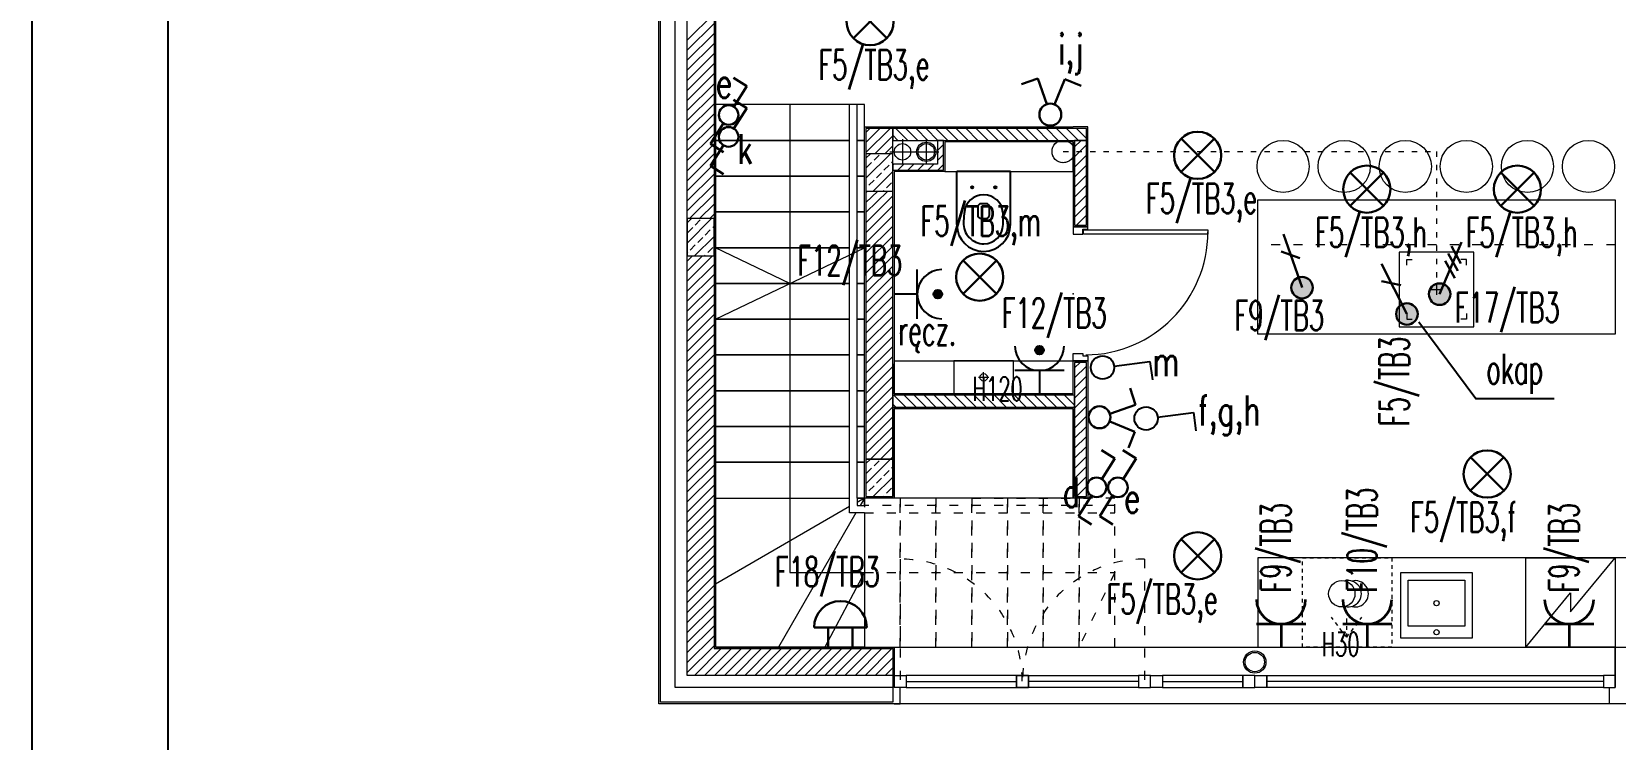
# Model space of a CAD drawing. Header units: millimetres. Extents: x 1780 to 154263, y -7240 to 17216.
# Drawn here: x 70140 to 71203, y 3491 to 3966 of the extents above; entities that cross this region are included whole.
import ezdxf
from ezdxf.enums import TextEntityAlignment as Align

# ---------------------------------------------------------------- set-up
doc = ezdxf.new("R2010")
doc.units = ezdxf.units.MM
doc.linetypes.add('0.5_0.5', pattern=[1, 0.5, -0.5])
doc.linetypes.add('ACAD_ISO03W100', pattern=[30, 12, -18])
for name, color, linetype, lineweight in [('2d_SX_aranżacja drukowana', 200, 'Continuous', 5), ('2d_SX_aranżacja niedrukowana', 191, 'Continuous', 5), ('2d_SX_gruba przekroje', 90, 'Continuous', 20), ('2d_SX_instalacje szkic - kanalizacja sanitarna', 44, 'Continuous', 5), ('2d_SX_instalacje szkic - wentylacja wywiew', 14, 'Continuous', 5), ('2d_SX_oznaczenia', 40, 'Continuous', 0), ('2d_SX_przebicia', 96, 'Continuous', 13), ('2d_SX_stolarka drzwiowa', 211, 'Continuous', 5), ('2d_SX_stolarka okienna', 5, 'Continuous', 5), ('2d_SX_stolarka okznaczenia', 251, 'Continuous', 5), ('2d_SX_szraf', 251, 'Continuous', 0), ('2d_SX_warstwy', 181, 'Continuous', 9), ('2d_SX_widok', 10, 'Continuous', 9)]:
    doc.layers.add(name, color=color, linetype=linetype, lineweight=lineweight)
for name, color, linetype in [('2d_SX_rewizja 18 września', 210, 'Continuous'), ('60 instalacje elektryka', 10, 'Continuous'), ('BA-widok', 1, 'Continuous')]:
    doc.layers.add(name, color=color, linetype=linetype)
doc.styles.add('OPIS', font='simplex.shx', dxfattribs={"width": 0.7, "height": 4})
doc.styles.add('superhelix light', font='')
doc.styles.get('superhelix light').set_extended_font_data('Bahnschrift Light')
doc.linetypes.add('ZIGZAG', pattern='A,0.00254,-5.08,[131,ltypeshp.shx,S=5.08,R=0,X=-5.08,Y=0],-10.16,[131,ltypeshp.shx,S=5.08,R=180,X=5.08,Y=0],-5.08', length=20.32254)

# ---------------------------------------------------------------- blocks, each defined once
blk = doc.blocks.new('PDKLD 1 A')
at = {"color": 8, "ltscale": 5}
for p, q in [((75993, -13955.5), (75993, -13920)), ((76029, -13920), (75993, -13920)), ((76029, -13955.5), (76029, -13920)), ((76004.2, -13930.5), (76002.3, -13930.5)), ((76003.3, -13931.4), (76003.3, -13929.5)), ((76019.7, -13930.5), (76017.8, -13930.5)), ((76018.8, -13931.4), (76018.8, -13929.5)), ((76007, -13944), (76007, -13949)), ((76012.5, -13941.5), (76009.5, -13941.5)), ((76015, -13949), (76015, -13944)), ((75998, -13947.5), (75997.5, -13954)), ((76009.5, -13951.5), (76012.5, -13951.5)), ((76024, -13955.5), (76024, -13947.5))]:
    blk.add_line(p, q, dxfattribs=at)
for centre in [(76003.3, -13930.5), (76018.8, -13930.5)]:
    blk.add_circle(centre, 0.75, dxfattribs=at)
for centre, radius, start, end in [((76011, -13948.5), 13, 4.5812, 175.4188), ((76009.5, -13944), 2.5, 90, 180), ((76012.5, -13944), 2.5, 0, 90), ((76011, -13955.5), 18, 180, 270), ((76011.4, -13954.5), 14, 178.2643, 269.1024), ((76009.5, -13949), 2.5, 180, 270), ((76011, -13955.5), 18, 270, 0), ((76011, -13955.5), 13, 270.9315, 0), ((76012.5, -13949), 2.5, 270, 0)]:
    blk.add_arc(centre, radius, start, end, dxfattribs=at)
at = {"layer": '2d_SX_aranżacja drukowana', "color": 8, "ltscale": 5}
for p, q in [((76071, -13900), (75985, -13900)), ((75985, -13900), (75985, -13920)), ((76071, -13920), (76071, -13900)), ((75985, -13920), (76071, -13920))]:
    blk.add_line(p, q, dxfattribs=at)
at = {"layer": '2d_SX_aranżacja drukowana', "color": 8}
for p, q in [((76195, -14029), (76195, -13939)), ((76195, -13939), (76435, -13939)), ((76435, -13939), (76435, -14029)), ((76340, -13974), (76290, -13974)), ((76290, -13974), (76290, -14024)), ((76340, -14024), (76340, -13974)), ((76295, -13982.7), (76295, -13979)), ((76295, -13979), (76298.7, -13979)), ((76335, -13979), (76331.3, -13979)), ((76335, -13982.7), (76335, -13979)), ((76311.3, -13999), (76315, -13999)), ((76315, -13995.2), (76315, -13999)), ((76315, -13999), (76315, -14002.7)), ((76315, -13999), (76318.7, -13999)), ((76295, -14015.2), (76295, -14019)), ((76295, -14019), (76298.7, -14019)), ((76335, -14019), (76331.3, -14019)), ((76335, -14015.2), (76335, -14019)), ((76435, -14029), (76195, -14029)), ((76290, -14024), (76340, -14024)), ((76031, -14047), (75991, -14047)), ((75991, -14047), (75991, -14069)), ((76031, -14069), (76031, -14047)), ((76014.5, -14058), (76007.5, -14058)), ((76011, -14061.5), (76011, -14054.5)), ((75991, -14069), (76031, -14069)), ((76495, -14179), (76195, -14179)), ((76195, -14179), (76195, -14239)), ((76375, -14179), (76435, -14179)), ((76375, -14239), (76375, -14179)), ((76405, -14215.4), (76435, -14179)), ((76435, -14179), (76435, -14239)), ((76291, -14189), (76339, -14189)), ((76291, -14233), (76291, -14189)), ((76339, -14189), (76339, -14233)), ((76296, -14194), (76334, -14194)), ((76296, -14225), (76296, -14194)), ((76334, -14194), (76334, -14225)), ((76375, -14239), (76405, -14202.6)), ((76405, -14202.6), (76405, -14215.4)), ((76339, -14233), (76291, -14233)), ((76334, -14225), (76296, -14225)), ((76195, -14239), (76536, -14239)), ((76435, -14239), (76375, -14239))]:
    blk.add_line(p, q, dxfattribs=at)
at = {"layer": '2d_SX_aranżacja drukowana', "color": 8, "linetype": '0.5_0.5', "ltscale": 5}
for p, q in [((76225, -14239), (76225, -14179)), ((76225, -14179), (76285, -14179)), ((76285, -14179), (76285, -14239)), ((76254.7, -14232.4), (76244.5, -14218.9)), ((76254.7, -14232.4), (76254.7, -14217.5)), ((76254.7, -14232.4), (76264.9, -14218.9)), ((76285, -14239), (76225, -14239))]:
    blk.add_line(p, q, dxfattribs=at)
at = {"layer": '2d_SX_aranżacja drukowana', "color": 8}
for centre, radius in [((76011, -14058), 2.5), ((76251.4, -14203.2), 8.84), ((76315, -14209.5), 1.75), ((76315, -14229), 1.75)]:
    blk.add_circle(centre, radius, dxfattribs=at)
for centre, start, end in [((76255.7, -14203.2), 256.0444, 103.9556), ((76260.4, -14203.2), 254.4546, 105.5454)]:
    blk.add_arc(centre, 8.84, start, end, dxfattribs=at)
at = {"layer": '2d_SX_aranżacja niedrukowana', "color": 8, "linetype": 'ACAD_ISO03W100', "ltscale": 0.5}
for p, q in [((76195, -13969), (76195, -13939)), ((76195, -13939), (76435, -13939)), ((76435, -13939), (76435, -13969)), ((76435, -13969), (76195, -13969))]:
    blk.add_line(p, q, dxfattribs=at)
at = {"layer": '2d_SX_aranżacja niedrukowana', "color": 8}
for p, q in [((75951, -14047), (76071, -14047)), ((75951, -14079), (76071, -14079)), ((75951, -14139), (75951, -14079)), ((76071, -14079), (76071, -14139)), ((76071, -14139), (75951, -14139))]:
    blk.add_line(p, q, dxfattribs=at)
for centre in [(76212, -13916.5), (76253, -13916.5), (76294, -13916.5), (76335, -13916.5), (76376, -13916.5), (76417, -13916.5)]:
    blk.add_circle(centre, 17.5, dxfattribs=at)
at = {"layer": '2d_SX_gruba przekroje', "color": 8}
for p, q in [((75793, -14277), (75793, -13486)), ((75831, -13531), (75831, -14239)), ((75931, -14139), (75931, -13890)), ((75931, -13890), (75951, -13890)), ((75951, -13890), (76071, -13890)), ((76081, -13890), (76071, -13890)), ((76081, -13957), (76081, -13890)), ((76071, -13900), (75985, -13900)), ((75985, -13900), (75985, -13920)), ((76071, -13900), (76071, -13957)), ((75985, -13920), (75951, -13920)), ((75951, -13920), (75951, -14069)), ((76071, -13957), (76081, -13957)), ((75951, -14069), (75951, -14049)), ((76071, -14069), (76071, -14047)), ((76071, -14047), (76081, -14047)), ((76081, -14047), (76081, -14139)), ((76071, -14069), (75951, -14069)), ((75951, -14079), (76071, -14079)), ((75951, -14079), (75951, -14139)), ((76071, -14139), (76071, -14079)), ((75951, -14139), (75931, -14139)), ((76081, -14139), (76071, -14139)), ((75831, -14239), (75951, -14239)), ((75951, -14239), (75951, -14266)), ((76435, -14266), (76435, -14239)), ((76435, -14239), (76536, -14239)), ((75955, -14266), (75951, -14266)), ((75955, -14277), (75955, -14266)), ((76431, -14277), (76431, -14266)), ((76431, -14266), (76435, -14266)), ((75831, -14277), (75793, -14277)), ((75951, -14277), (75831, -14277)), ((75951, -14277), (75955, -14277)), ((76435, -14277), (76431, -14277)), ((76435, -14277), (76435, -14277)), ((76537, -14277), (76435, -14277))]:
    blk.add_line(p, q, dxfattribs=at)
for radius in [7.5, 6.5]:
    blk.add_circle((76193, -14249), radius, dxfattribs=at)
at = {"layer": '2d_SX_instalacje szkic - kanalizacja sanitarna', "color": 8}
for p, q in [((75972.5, -13898.2), (75972.5, -13915.2)), ((75964, -13906.7), (75981, -13906.7))]:
    blk.add_line(p, q, dxfattribs=at)
blk.add_circle((75972.5, -13906.7), 5.5, dxfattribs=at)
at = {"layer": '2d_SX_instalacje szkic - wentylacja wywiew', "color": 8, "linetype": 'ACAD_ISO03W100', "ltscale": 0.3}
for p, q in [((76064.4, -13906.5), (76315, -13906.5)), ((76315, -13906.5), (76315, -13999))]:
    blk.add_line(p, q, dxfattribs=at)
blk.add_circle((76064.4, -13906.5), 7.5, dxfattribs=at)
at = {"layer": '2d_SX_oznaczenia', "color": 8, "ltscale": 0.5}
for p, q in [((75881, -13875), (75881, -14189)), ((75831, -14019), (75931, -13971)), ((75881, -13995), (75831, -13971)), ((75881, -14189), (75931, -14189)), ((75931, -14189), (75904.3, -14239))]:
    blk.add_line(p, q, dxfattribs=at)
at = {"layer": '2d_SX_oznaczenia', "color": 8, "linetype": 'ACAD_ISO03W100', "ltscale": 0.5}
for p, q in [((75931, -14189), (76099, -14189)), ((76099, -14189), (76075, -14239))]:
    blk.add_line(p, q, dxfattribs=at)
at = {"layer": '2d_SX_przebicia', "color": 8}
for centre, radius in [((75972.5, -13906.7), 6.5), ((76064.4, -13906.5), 7.5)]:
    blk.add_circle(centre, radius, dxfattribs=at)
at = {"layer": '2d_SX_stolarka drzwiowa', "color": 8}
for p, q in [((76081, -13957), (76071, -13957)), ((76071, -13957), (76071, -13962)), ((76081, -13958.5), (76081, -13957)), ((76071, -13962), (76077.5, -13962)), ((76077.5, -13962), (76077.5, -13958.5)), ((76077.5, -13958.5), (76081, -13958.5)), ((76078, -13959), (76161.5, -13959)), ((76078, -13962), (76078, -13959)), ((76161.5, -13962), (76078, -13962)), ((76161.5, -13959), (76161.5, -13962)), ((76071, -14047), (76071, -14042)), ((76071, -14042), (76077.5, -14042)), ((76077.5, -14042), (76077.5, -14043.5)), ((76081, -14047), (76071, -14047)), ((76077.5, -14043.5), (76081, -14043.5)), ((76081, -14043.5), (76081, -14047))]:
    blk.add_line(p, q, dxfattribs=at)
at = {"layer": '2d_SX_stolarka okienna', "color": 8, "linetype": 'ACAD_ISO03W100', "ltscale": 0.5}
for p, q in [((75955, -14180), (75955, -14262)), ((76119, -14180), (76119, -14262))]:
    blk.add_line(p, q, dxfattribs=at)
at = {"layer": '2d_SX_stolarka okienna', "color": 8}
for p, q in [((75951, -14258), (75959, -14258)), ((75951, -14266), (75951, -14258)), ((75951, -14258), (75951, -14258)), ((75959, -14258), (75959, -14266)), ((75959, -14258), (75959, -14266)), ((76033, -14258), (75959, -14258)), ((75959, -14262), (76033, -14262)), ((76041, -14258), (76033, -14258)), ((76033, -14258), (76033, -14266)), ((76033, -14266), (76033, -14258)), ((76033, -14258), (76041, -14258)), ((76033, -14266), (76033, -14258)), ((76033, -14258), (76033, -14258)), ((76041, -14266), (76041, -14258)), ((76041, -14258), (76041, -14258)), ((76041, -14258), (76041, -14266)), ((76041, -14266), (76041, -14258)), ((76041, -14258), (76115, -14258)), ((76115, -14262), (76041, -14262)), ((76123, -14258), (76115, -14258)), ((76115, -14258), (76115, -14266)), ((76115, -14258), (76115, -14266)), ((76123, -14266), (76123, -14258)), ((76123, -14258), (76123, -14258)), ((76123, -14258), (76131, -14258)), ((76123, -14266), (76123, -14258)), ((76123, -14258), (76123, -14258)), ((76131, -14258), (76131, -14266)), ((76131, -14258), (76131, -14266)), ((76185, -14258), (76131, -14258)), ((76131, -14262), (76185, -14262)), ((76193, -14258), (76185, -14258)), ((76185, -14258), (76185, -14266)), ((76185, -14266), (76185, -14258)), ((76193, -14258), (76201, -14258)), ((76193, -14266), (76193, -14258)), ((76193, -14258), (76193, -14258)), ((76193, -14266), (76193, -14258)), ((76193, -14258), (76193, -14258)), ((76201, -14258), (76201, -14266)), ((76201, -14266), (76201, -14258)), ((76201, -14258), (76427, -14258)), ((76427, -14262), (76201, -14262)), ((76435, -14258), (76427, -14258)), ((76427, -14258), (76427, -14266)), ((76427, -14258), (76427, -14266)), ((76435, -14266), (76435, -14258)), ((76435, -14258), (76435, -14258)), ((75959, -14266), (75951, -14266)), ((75959, -14266), (76033, -14266)), ((76033, -14266), (76041, -14266)), ((76041, -14266), (76033, -14266)), ((76115, -14266), (76041, -14266)), ((76115, -14266), (76123, -14266)), ((76131, -14266), (76123, -14266)), ((76131, -14266), (76185, -14266)), ((76185, -14266), (76193, -14266)), ((76201, -14266), (76193, -14266)), ((76427, -14266), (76201, -14266)), ((76427, -14266), (76435, -14266))]:
    blk.add_line(p, q, dxfattribs=at)
at = {"layer": '2d_SX_stolarka okienna', "color": 8, "linetype": 'ACAD_ISO03W100', "ltscale": 0.5}
for centre, start, end in [((75954.8, -14262), 0.0486, 89.8832), ((76119.2, -14262), 90.1168, 179.9514)]:
    blk.add_arc(centre, 82.1, start, end, dxfattribs=at)
at = {"layer": '2d_SX_stolarka okznaczenia', "color": 8}
blk.add_arc((76079.1, -13960.5), 82.4, 270.2975, 0.0508, dxfattribs=at)
blk.add_point((76071, -14002), dxfattribs=at)
at = {"layer": '2d_SX_szraf', "color": 8, "linetype": 'ZIGZAG'}
for p, q in [((75804, -14266), (75804, -13505)), ((75812, -14266), (75804, -14266)), ((75950, -14266), (75812, -14266))]:
    blk.add_line(p, q, dxfattribs=at)
at = {"layer": '2d_SX_szraf', "color": 8, "linetype": 'Continuous'}
for p, q in [((75812, -13831.8), (75830, -13813.8)), ((75812, -13838.5), (75830, -13820.5)), ((75812, -13845.3), (75830, -13827.3)), ((75812, -13852), (75830, -13834)), ((75812, -13858.8), (75830, -13840.8)), ((75812, -13865.5), (75830, -13847.5)), ((75812, -13872.2), (75830, -13854.2)), ((75812, -13879), (75830, -13861)), ((75812, -13885.7), (75830, -13867.7)), ((75812, -13892.4), (75830, -13874.4)), ((75812, -13899.2), (75830, -13881.2)), ((75812, -13905.9), (75830, -13887.9)), ((75932, -13893.7), (75934.7, -13891)), ((75932, -13900.4), (75941.4, -13891)), ((75932, -13907.1), (75948.2, -13891)), ((75952.1, -13891), (75960.1, -13899)), ((75958.8, -13891), (75966.8, -13899)), ((75965.6, -13891), (75973.6, -13899)), ((75972.3, -13891), (75980.3, -13899)), ((75979, -13891), (75987, -13899)), ((75985.8, -13891), (75993.8, -13899)), ((75992.5, -13891), (76000.5, -13899)), ((75999.2, -13891), (76007.2, -13899)), ((76006, -13891), (76014, -13899)), ((76012.7, -13891), (76020.7, -13899)), ((76019.4, -13891), (76027.4, -13899)), ((76026.2, -13891), (76034.2, -13899)), ((76032.9, -13891), (76040.9, -13899)), ((76039.6, -13891), (76047.6, -13899)), ((76046.4, -13891), (76054.4, -13899)), ((76053.1, -13891), (76061.1, -13899)), ((76059.9, -13891), (76067.9, -13899)), ((76066.6, -13891), (76074.6, -13899)), ((76073.3, -13891), (76080, -13897.7)), ((75812, -13912.6), (75830, -13894.6)), ((75812, -13919.4), (75830, -13901.4)), ((75937.9, -13908), (75950, -13895.9)), ((75944.7, -13908), (75950, -13902.6)), ((75950, -13895.6), (75953.4, -13899)), ((75980.1, -13899), (75980, -13899.1)), ((75984, -13901.8), (75980, -13905.8)), ((76076.4, -13899), (76072, -13903.4)), ((76080, -13902.1), (76072, -13910.1)), ((75812, -13926.1), (75830, -13908.1)), ((75932, -13910.9), (75935, -13908)), ((75932, -13924.4), (75948.4, -13908)), ((75932.4, -13917.3), (75935.7, -13913.9)), ((75937.4, -13912.3), (75940.8, -13908.9)), ((75949.2, -13913.9), (75950, -13913.1)), ((75984, -13908.5), (75980, -13912.5)), ((76080, -13908.9), (76072, -13916.9)), ((75812, -13932.8), (75830, -13914.8)), ((75812, -13939.6), (75830, -13921.6)), ((75936.9, -13933), (75950, -13919.9)), ((75939.1, -13924.1), (75942.5, -13920.7)), ((75944.1, -13919), (75947.5, -13915.6)), ((75950.6, -13915), (75950, -13915.6)), ((75957.4, -13915), (75953.4, -13919)), ((75964.1, -13915), (75960.1, -13919)), ((75970.9, -13915), (75966.9, -13919)), ((75977.6, -13915), (75973.6, -13919)), ((75984, -13915.3), (75980.3, -13919)), ((76080, -13915.6), (76072, -13923.6)), ((76080, -13922.3), (76072, -13930.3)), ((75812, -13946.3), (75830, -13928.3)), ((75813.6, -13951.5), (75830, -13935)), ((75932, -13931.1), (75932.4, -13930.8)), ((75932, -13934.1), (75933.1, -13933)), ((75932, -13940.8), (75939.9, -13933)), ((75932, -13947.5), (75946.6, -13933)), ((75934, -13929.1), (75937.4, -13925.7)), ((75943.7, -13933), (75944.1, -13932.5)), ((75945.8, -13930.8), (75949.2, -13927.4)), ((76080, -13929.1), (76072, -13937.1)), ((76080, -13935.8), (76072, -13943.8)), ((75820.3, -13951.5), (75830, -13941.8)), ((75932, -13954.3), (75950, -13936.3)), ((75932, -13961), (75950, -13943)), ((76080, -13942.5), (76072, -13950.5)), ((75812, -13954.4), (75815, -13951.5)), ((75812, -13967.9), (75828.4, -13951.5)), ((75817.4, -13955.8), (75820.8, -13952.4)), ((75827.1, -13951.5), (75830, -13948.5)), ((75829.2, -13957.4), (75830, -13956.6)), ((75932, -13967.7), (75950, -13949.7)), ((75932, -13974.5), (75950, -13956.5)), ((76080, -13949.3), (76073.3, -13956)), ((75812.4, -13960.8), (75815.7, -13957.4)), ((75816.9, -13976.5), (75830, -13963.4)), ((75819.1, -13967.6), (75822.5, -13964.2)), ((75824.1, -13962.5), (75827.5, -13959.1)), ((75932, -13981.2), (75950, -13963.2)), ((75812, -13974.6), (75812.4, -13974.3)), ((75812, -13980), (75815.5, -13976.5)), ((75812, -13986.7), (75822.3, -13976.5)), ((75812, -13993.5), (75829, -13976.5)), ((75814, -13972.6), (75817.4, -13969.2)), ((75823.7, -13976.5), (75824.1, -13976)), ((75825.8, -13974.3), (75829.2, -13970.9)), ((75932, -13988), (75950, -13970)), ((75932, -13994.7), (75950, -13976.7)), ((75812, -14000.2), (75830, -13982.2)), ((75812, -14006.9), (75830, -13988.9)), ((75932, -14001.4), (75950, -13983.4)), ((75812, -14013.7), (75830, -13995.7)), ((75932, -14008.2), (75950, -13990.2)), ((75932, -14014.9), (75950, -13996.9)), ((75812, -14020.4), (75830, -14002.4)), ((75812, -14027.1), (75830, -14009.1)), ((75932, -14021.6), (75950, -14003.6)), ((75812, -14033.9), (75830, -14015.9)), ((75932, -14028.4), (75950, -14010.4)), ((75932, -14035.1), (75950, -14017.1)), ((75812, -14040.6), (75830, -14022.6)), ((75812, -14047.3), (75830, -14029.3)), ((75932, -14041.8), (75950, -14023.8)), ((75932, -14048.6), (75950, -14030.6)), ((75812, -14054.1), (75830, -14036.1)), ((75932, -14055.3), (75950, -14037.3)), ((75812, -14060.8), (75830, -14042.8)), ((75812, -14067.5), (75830, -14049.5)), ((75932, -14062), (75950, -14044)), ((75932, -14068.8), (75950, -14050.8)), ((76075.8, -14048), (76072, -14051.7)), ((76080, -14050.4), (76072, -14058.4)), ((75812, -14074.3), (75830, -14056.3)), ((75812, -14081), (75830, -14063)), ((75932, -14075.5), (75950, -14057.5)), ((76080, -14057.2), (76072, -14065.2)), ((75812, -14087.7), (75830, -14069.7)), ((75932, -14082.2), (75950, -14064.2)), ((75932, -14089), (75950, -14071)), ((75950.8, -14070), (75958.8, -14078)), ((75957.6, -14070), (75965.6, -14078)), ((75964.3, -14070), (75972.3, -14078)), ((75971, -14070), (75979, -14078)), ((75977.8, -14070), (75985.8, -14078)), ((75984.5, -14070), (75992.5, -14078)), ((75991.2, -14070), (75999.2, -14078)), ((75998, -14070), (76006, -14078)), ((76004.7, -14070), (76012.7, -14078)), ((76011.4, -14070), (76019.4, -14078)), ((76018.2, -14070), (76026.2, -14078)), ((76024.9, -14070), (76032.9, -14078)), ((76031.6, -14070), (76039.6, -14078)), ((76038.4, -14070), (76046.4, -14078)), ((76045.1, -14070), (76053.1, -14078)), ((76051.9, -14070), (76059.9, -14078)), ((76058.6, -14070), (76066.6, -14078)), ((76065.3, -14070), (76072, -14076.7)), ((76080, -14063.9), (76072, -14071.9)), ((76080, -14070.7), (76072, -14078.7)), ((75812, -14094.5), (75830, -14076.5)), ((75812, -14101.2), (75830, -14083.2)), ((75932, -14095.7), (75950, -14077.7)), ((75932, -14102.5), (75950, -14084.5)), ((75950, -14075.9), (75952.1, -14078)), ((76080, -14077.4), (76072, -14085.4)), ((76080, -14084.1), (76072, -14092.1)), ((75812, -14108), (75830, -14090)), ((75932, -14109.2), (75950, -14091.2)), ((76080, -14090.9), (76072, -14098.9)), ((75812, -14114.7), (75830, -14096.7)), ((75812, -14121.4), (75830, -14103.4)), ((75935, -14113), (75950, -14097.9)), ((75941.7, -14113), (75950, -14104.7)), ((76080, -14097.6), (76072, -14105.6)), ((76080, -14104.3), (76072, -14112.3)), ((75812, -14128.2), (75830, -14110.2)), ((75932, -14115.9), (75935, -14113)), ((75932, -14129.4), (75948.4, -14113)), ((75937.4, -14117.3), (75940.8, -14113.9)), ((75948.4, -14113), (75950, -14111.4)), ((76080, -14111.1), (76072, -14119.1)), ((75812, -14134.9), (75830, -14116.9)), ((75812, -14141.6), (75830, -14123.6)), ((75932.4, -14122.3), (75935.7, -14118.9)), ((75936.9, -14138), (75950, -14124.9)), ((75939.1, -14129.1), (75942.5, -14125.7)), ((75944.1, -14124), (75947.5, -14120.6)), ((75949.2, -14118.9), (75950, -14118.1)), ((76080, -14117.8), (76072, -14125.8)), ((76080, -14124.5), (76072, -14132.5)), ((75812, -14148.4), (75830, -14130.4)), ((75812, -14155.1), (75830, -14137.1)), ((75932, -14136.1), (75932.4, -14135.8)), ((75934, -14134.1), (75937.4, -14130.7)), ((75943.7, -14138), (75944.1, -14137.5)), ((75945.8, -14135.8), (75949.2, -14132.4)), ((76080, -14131.3), (76073.3, -14138)), ((75812, -14161.8), (75830, -14143.8)), ((75812, -14168.6), (75830, -14150.6)), ((75812, -14175.3), (75830, -14157.3)), ((75812, -14182), (75830, -14164)), ((75812, -14188.8), (75830, -14170.8)), ((75812, -14195.5), (75830, -14177.5)), ((75812, -14202.2), (75830, -14184.2)), ((75812, -14209), (75830, -14191)), ((75812, -14215.7), (75830, -14197.7)), ((75812, -14222.5), (75830, -14204.5)), ((75812, -14229.2), (75830, -14211.2)), ((75812, -14235.9), (75830, -14217.9)), ((75812, -14242.7), (75830, -14224.7)), ((75812, -14249.4), (75830, -14231.4)), ((75812, -14256.1), (75830, -14238.1)), ((75816.9, -14258), (75834.9, -14240)), ((75823.7, -14258), (75841.7, -14240)), ((75830.4, -14258), (75848.4, -14240)), ((75837.1, -14258), (75855.1, -14240)), ((75843.9, -14258), (75861.9, -14240)), ((75850.6, -14258), (75868.6, -14240)), ((75857.3, -14258), (75875.3, -14240)), ((75864.1, -14258), (75882.1, -14240)), ((75870.8, -14258), (75888.8, -14240)), ((75877.5, -14258), (75895.5, -14240)), ((75884.3, -14258), (75902.3, -14240)), ((75891, -14258), (75909, -14240)), ((75897.7, -14258), (75915.7, -14240)), ((75904.5, -14258), (75922.5, -14240)), ((75911.2, -14258), (75929.2, -14240)), ((75917.9, -14258), (75935.9, -14240)), ((75924.7, -14258), (75942.7, -14240)), ((75931.4, -14258), (75949.4, -14240)), ((75938.1, -14258), (75950, -14246.1)), ((75944.9, -14258), (75950, -14252.8))]:
    blk.add_line(p, q, dxfattribs=at)
at = {"layer": '2d_SX_warstwy', "color": 8}
for p, q in [((75794, -14276), (75794, -13505)), ((75812, -14258), (75812, -13530)), ((75830, -13530), (75830, -14240)), ((75950, -13891), (75932, -13891)), ((75932, -13891), (75932, -14113)), ((75950, -14113), (75950, -13891)), ((75950, -13891), (75950, -13899)), ((76080, -13891), (75950, -13891)), ((76080, -13899), (76080, -13891)), ((75950, -13899), (76080, -13899)), ((75984, -13899), (75980, -13899)), ((75980, -13899), (75980, -13915)), ((75984, -13919), (75984, -13899)), ((76080, -13899), (76072, -13899)), ((76072, -13899), (76072, -13956)), ((76080, -13956), (76080, -13899)), ((75950, -13908), (75932, -13908)), ((75932, -13908), (75932, -13933)), ((75950, -13933), (75950, -13908)), ((75980, -13915), (75950, -13915)), ((75950, -13915), (75950, -13919)), ((75950, -13919), (75984, -13919)), ((75932, -13933), (75950, -13933)), ((75830, -13951.5), (75812, -13951.5)), ((75812, -13951.5), (75812, -13976.5)), ((75830, -13976.5), (75830, -13951.5)), ((76072, -13956), (76080, -13956)), ((75812, -13976.5), (75830, -13976.5)), ((76080, -14048), (76072, -14048)), ((76072, -14048), (76072, -14138)), ((76080, -14138), (76080, -14048)), ((75950, -14070), (75950, -14078)), ((76072, -14070), (75950, -14070)), ((76072, -14078), (76072, -14070)), ((75950, -14078), (76072, -14078)), ((75932, -14113), (75950, -14113)), ((75950, -14113), (75932, -14113)), ((75932, -14113), (75932, -14138)), ((75950, -14138), (75950, -14113)), ((75932, -14138), (75950, -14138)), ((76072, -14138), (76080, -14138)), ((75830, -14240), (75950, -14240)), ((75950, -14240), (75950, -14258)), ((75950, -14258), (75812, -14258)), ((75950, -14258), (75950, -14276)), ((75812, -14276), (75794, -14276)), ((75950, -14276), (75812, -14276)), ((75812, -14276), (75812, -14276))]:
    blk.add_line(p, q, dxfattribs=at)
at = {"layer": '2d_SX_widok', "color": 8, "linetype": 'ACAD_ISO03W100', "ltscale": 0.5}
for p, q in [((75793, -14277), (75793, -13178)), ((75931, -14139), (75926, -14141.9)), ((75931, -14139), (75928.1, -14144)), ((75955, -14139), (75931, -14139)), ((75931, -14139), (75931, -14239)), ((76099, -14144), (75931, -14144)), ((75979, -14139), (75955, -14139)), ((75955, -14139), (75955, -14239)), ((75955, -14239), (75955, -14139)), ((76003, -14139), (75979, -14139)), ((75979, -14139), (75979, -14239)), ((75979, -14239), (75979, -14139)), ((76027, -14139), (76003, -14139)), ((76003, -14139), (76003, -14239)), ((76003, -14139), (76083, -14139)), ((76003, -14239), (76003, -14139)), ((76051, -14139), (76027, -14139)), ((76027, -14139), (76027, -14239)), ((76027, -14239), (76027, -14139)), ((76075, -14139), (76051, -14139)), ((76051, -14139), (76051, -14239)), ((76051, -14239), (76051, -14139)), ((76099, -14139), (76075, -14139)), ((76075, -14139), (76075, -14239)), ((76075, -14239), (76075, -14139)), ((76099, -14239), (76099, -14139)), ((76099, -14149), (76099, -14144)), ((75931, -14149), (76099, -14149)), ((75931, -14239), (75955, -14239)), ((75955, -14239), (75979, -14239)), ((75979, -14239), (76003, -14239)), ((76003, -14239), (76027, -14239)), ((76027, -14239), (76051, -14239)), ((76051, -14239), (76075, -14239)), ((76075, -14239), (76099, -14239)), ((76537, -14277), (75793, -14277))]:
    blk.add_line(p, q, dxfattribs=at)
at = {"layer": '2d_SX_widok', "color": 8, "ltscale": 0.5}
for p, q in [((75931, -13875), (75831, -13875)), ((75831, -13875), (75831, -13899)), ((75921, -13951.8), (75921, -13875)), ((75926, -13949.4), (75926, -13875)), ((75931, -13899), (75931, -13875)), ((75831, -13899), (75921, -13899)), ((75921, -13899), (75831, -13899)), ((75831, -13899), (75831, -13923)), ((75926, -13899), (75931, -13899)), ((75931, -13899), (75926, -13899)), ((75931, -13923), (75931, -13899)), ((75831, -13923), (75921, -13923)), ((75921, -13923), (75831, -13923)), ((75831, -13923), (75831, -13947)), ((75926, -13923), (75931, -13923)), ((75931, -13923), (75926, -13923)), ((75931, -13947), (75931, -13923)), ((75831, -13947), (75921, -13947)), ((75921, -13947), (75831, -13947)), ((75831, -13947), (75831, -13971)), ((75921, -14149), (75921, -13951.8)), ((75926, -13947), (75931, -13947)), ((75931, -13947), (75926, -13947)), ((75926, -14139), (75926, -13949.4)), ((75931, -13971), (75931, -13947)), ((75831, -13971), (75921, -13971)), ((75921, -13971), (75831, -13971)), ((75831, -13971), (75831, -13995)), ((75926, -13971), (75931, -13971)), ((75931, -13971), (75926, -13971)), ((75931, -13995), (75931, -13971)), ((75921, -13995), (75831, -13995)), ((75831, -13995), (75831, -14019)), ((75831, -13995), (75921, -13995)), ((75931, -13995), (75926, -13995)), ((75926, -13995), (75931, -13995)), ((75931, -14019), (75931, -13995)), ((75831, -14019), (75921, -14019)), ((75921, -14019), (75831, -14019)), ((75831, -14019), (75831, -14043)), ((75926, -14019), (75931, -14019)), ((75931, -14019), (75926, -14019)), ((75931, -14043), (75931, -14019)), ((75831, -14043), (75921, -14043)), ((75921, -14043), (75831, -14043)), ((75831, -14043), (75831, -14067)), ((75926, -14043), (75931, -14043)), ((75931, -14043), (75926, -14043)), ((75931, -14067), (75931, -14043)), ((75831, -14067), (75921, -14067)), ((75921, -14067), (75831, -14067)), ((75831, -14067), (75831, -14091)), ((75926, -14067), (75931, -14067)), ((75931, -14067), (75926, -14067)), ((75931, -14091), (75931, -14067)), ((75831, -14091), (75921, -14091)), ((75921, -14091), (75831, -14091)), ((75831, -14091), (75831, -14115)), ((75926, -14091), (75931, -14091)), ((75931, -14091), (75926, -14091)), ((75931, -14115), (75931, -14091)), ((75831, -14115), (75921, -14115)), ((75921, -14115), (75831, -14115)), ((75831, -14115), (75831, -14139)), ((75926, -14115), (75931, -14115)), ((75931, -14115), (75926, -14115)), ((75931, -14139), (75931, -14115)), ((75831, -14239), (75831, -14139)), ((75831, -14139), (75921, -14139)), ((75831, -14139), (75921, -14139)), ((75921, -14144.7), (75831, -14196.7)), ((75931, -14139), (75926, -14139)), ((75926, -14139), (75926, -14144)), ((75926, -14139), (75931, -14139)), ((75926, -14139), (75931, -14139)), ((75926, -14144), (75931, -14144)), ((75931, -14144), (75931, -14139)), ((75931, -14139), (75931, -14144)), ((75931, -14139), (75931, -14144)), ((75925.2, -14149), (75873.3, -14239)), ((75931, -14149), (75921, -14149)), ((75931, -14149), (75931, -14239)), ((75931, -14239), (75831, -14239)), ((75951, -14266), (75951, -14239)), ((75951, -14239), (76435, -14239)), ((76435, -14239), (76435, -14266)), ((76435, -14277), (75951, -14277))]:
    blk.add_line(p, q, dxfattribs=at)
at = {"layer": '2d_SX_oznaczenia', "color": 8, "style": 'superhelix light', "text_generation_flag": 4}
for p in [(78013.7, -13848.8), (78242.4, -14015.6), (77387.3, -14164.7)]:
    blk.add_attdef('NUMER', text='', height=12, rotation=180, dxfattribs=at).set_placement(p, align=Align.MIDDLE_CENTER)
blk = doc.blocks.new('wyl jednbieg')
at = {"layer": '60 instalacje elektryka', "lineweight": 30}
for p, q in [((2059.8, 3882.8), (2066.3, 3897.4)), ((2066.3, 3897.4), (2075.7, 3893.3))]:
    blk.add_line(p, q, dxfattribs=at)
blk.add_circle((2057.2, 3876.9), 6.45, dxfattribs=at)
blk = doc.blocks.new('schodowy')
blk.add_blockref('wyl jednbieg', (82.3, 4.2))
at = {"rotation": 180}
blk.add_blockref('wyl jednbieg', (4196.7, 7758), dxfattribs=at)
blk = doc.blocks.new('lampa1')
at = {"layer": '60 instalacje elektryka', "lineweight": 30}
for p, q in [((2045.4, 2946.7), (2067.7, 2924.4)), ((2067.7, 2946.7), (2045.4, 2924.4))]:
    blk.add_line(p, q, dxfattribs=at)
blk.add_circle((2056.6, 2935.6), 15.8, dxfattribs=at)
blk = doc.blocks.new('swiecznikowy')
at = {"layer": '60 instalacje elektryka', "lineweight": 30}
for p, q in [((2664.24, 2089), (2665.41, 2097.95)), ((2678.19, 2087.04), (2664.24, 2089)), ((2679.06, 2083.14), (2667.28, 2075.42)), ((2667.28, 2075.42), (2672.16, 2067.82))]:
    blk.add_line(p, q, dxfattribs=at)
blk.add_circle((2683.81, 2086.25), 5.68, dxfattribs=at)
blk.add_circle((2683.81, 2086.25), 5.68, dxfattribs=at)
blk = doc.blocks.new('jednobiegunowy')
at = {"layer": '60 instalacje elektryka'}
for p, q in [((2190.56, 2793.4), (2200.02, 2802.78)), ((2200.02, 2802.78), (2204.88, 2797.97))]:
    blk.add_line(p, q, dxfattribs=at)
blk.add_circle((2187.5, 2790.37), 4.3, dxfattribs=at)
blk = doc.blocks.new('gniazdo')
at = {"layer": '60 instalacje elektryka', "lineweight": 35}
for p, q in [((1911.13, 1039.39), (1911.13, 1043.76)), ((1911.13, 1041.58), (1909.09, 1041.58))]:
    blk.add_line(p, q, dxfattribs=at)
blk.add_arc((1913.32, 1041.58), 2.18, 90, 270, dxfattribs=at)
blk = doc.blocks.new('gniazdo IP44')
at = {"layer": '60 instalacje elektryka'}
h = blk.add_hatch(color=256, dxfattribs=at)
h.dxf.hatch_style = 1
edge = h.paths.add_edge_path()
edge.add_arc((1758.9, 20893.4), 2.87, 0, 360)
at = {"layer": '60 instalacje elektryka', "lineweight": 25}
for p, q in [((1775.4, 20879.6), (1742.4, 20879.6)), ((1758.9, 20879.6), (1758.9, 20864.2))]:
    blk.add_line(p, q, dxfattribs=at)
at = {"layer": '60 instalacje elektryka'}
blk.add_circle((1758.9, 20893.4), 2.87, dxfattribs=at)
at = {"layer": '60 instalacje elektryka', "lineweight": 25}
blk.add_arc((1758.9, 20896.1), 16.5, 180, 0, dxfattribs=at)
blk = doc.blocks.new('wypust 3f')
at = {"layer": '60 instalacje elektryka', "linetype": 'ByBlock'}
h = blk.add_hatch(color=256, dxfattribs=at)
h.dxf.hatch_style = 1
edge = h.paths.add_edge_path()
edge.add_arc((7494504.47, 5568590.24), 2.78, 0, 360)
at = {"layer": '60 instalacje elektryka', "linetype": 'ByBlock', "lineweight": 30}
for p, q in [((7494492.1, 5568582.58), (7494504.47, 5568590.24)), ((7494494.44, 5568586.4), (7494499.27, 5568584.66)), ((7494496.2, 5568587.48), (7494501.03, 5568585.74)), ((7494492.68, 5568585.31), (7494497.51, 5568583.57))]:
    blk.add_line(p, q, dxfattribs=at)
blk.add_circle((7494504.47, 5568590.24), 2.78, dxfattribs=at)
blk = doc.blocks.new('dzwonek')
at = {"layer": '60 instalacje elektryka', "lineweight": 30}
for p, q in [((45521.51, 32173.7), (45521.51, 32180.62)), ((45529.64, 32173.7), (45529.64, 32180.62)), ((45516.72, 32173.7), (45534.43, 32173.7))]:
    blk.add_line(p, q, dxfattribs=at)
blk.add_arc((45525.58, 32173.7), 8.85, 180, 0, dxfattribs=at)

msp = doc.modelspace()

# ---------------------------------------------------------------- hatches: boundary and pattern name
at = {"layer": '60 instalacje elektryka', "linetype": 'ByBlock'}
h = msp.add_hatch(color=256, dxfattribs=at)
h.dxf.hatch_style = 1
edge = h.paths.add_edge_path()
edge.add_arc((70992.4, 3794.3), 7.23, 329.0362, 689.0362)
h = msp.add_hatch(color=256, dxfattribs=at)
h.dxf.hatch_style = 1
edge = h.paths.add_edge_path()
edge.add_arc((71062.8, 3776.6), 7.23, 336.7106, 696.7106)

# ---------------------------------------------------------------- linework, layer by layer
at = {"layer": '2d_SX_instalacje szkic - kanalizacja sanitarna'}
for points in [[(70724.2, 3893.9), (70724.2, 3876.9)], [(70715.7, 3885.4), (70732.7, 3885.4)]]:
    msp.add_lwpolyline(points, dxfattribs=at)
msp.add_circle((70724.2, 3885.4), 5.5, dxfattribs=at)
at = {"layer": '60 instalacje elektryka', "linetype": 'ByBlock', "lineweight": 30}
for p, q in [((70979.9, 3830.1), (70992.4, 3794.3)), ((70978.4, 3818.5), (70991, 3814.1)), ((71045.7, 3810.3), (71062.8, 3776.6)), ((71045.7, 3798.7), (71058.8, 3796))]:
    msp.add_line(p, q, dxfattribs=at)
at = {"layer": '60 instalacje elektryka'}
for points in [[(74344.3, 5282.9), (70139.7, 5282.9), (70139.7, 2309.7), (74344.3, 2309.7)], [(70231.2, 2359.7), (74293.1, 2359.7), (74293.1, 5232.9), (70231.2, 5232.9)]]:
    msp.add_lwpolyline(points, close=True, dxfattribs=at)
at = {"layer": '60 instalacje elektryka', "linetype": 'ByBlock', "lineweight": 30}
for centre in [(70992.4, 3794.3), (71062.8, 3776.6)]:
    msp.add_circle(centre, 7.23, dxfattribs=at)
at = {"layer": 'BA-widok'}
msp.add_lwpolyline([(71161.7, 3719.7), (71109.1, 3719.7), (71070.9, 3771.2)], dxfattribs=at)

# ---------------------------------------------------------------- block references
at = {"layer": '2d_SX_rewizja 18 września'}
msp.add_blockref('PDKLD 1 A', (-5232.3, 17792.1), dxfattribs=at)
at = {"layer": '60 instalacje elektryka'}
for name, p, xscale, yscale, zscale, rotation in [('lampa1', (73641.3, 6031.6), -1.0011, 1.0011, 1.0011, 89.99999999999984), ('schodowy', (72679.2, 7920.5), -1.01853555804, 1.01853555804, 1.01853555804, 123.8136520127741), ('swiecznikowy', (72813.9, 7840.6), -1.296, 1.296, 1.296, 101.0000545508106), ('schodowy', (72679.2, 7905.8), -1.01853555804, 1.01853555804, 1.01853555804, 123.8136520127741), ('lampa1', (73861.2, 5941.9), -1.0011, 1.0011, 1.0011, 89.99999999999986), ('lampa1', (73974.7, 5919.2), -1.0011, 1.0011, 1.0011, 89.99999999999986), ('lampa1', (74075.8, 5919.2), -1.0011, 1.0011, 1.0011, 89.99999999999984), ('lampa1', (73714.9, 5860.2), -1.0011, 1.0011, 1.0011, 89.99999999999982), ('jednobiegunowy', (64612, 2146.8), 1.818212235840003, 1.818212235840003, 1.818212235840003, 322.4090720509038), ('swiecznikowy', (74786.7, 1716.9), -1.296, 1.296, 1.296, 11.00005455081063), ('jednobiegunowy', (64641.2, 2112.6), 1.818212235840003, 1.818212235840003, 1.818212235840003, 322.4090720509038), ('schodowy', (72926.2, 7670.7), -1.01853555804, 1.01853555804, 1.01853555804, 123.8136520127741), ('schodowy', (72940.5, 7670.7), -1.01853555804, 1.01853555804, 1.01853555804, 123.8136520127741), ('lampa1', (74055.5, 5728.1), -1.0011, 1.0011, 1.0011, 89.99999999999986), ('lampa1', (73861.2, 5673.2), -1.0011, 1.0011, 1.0011, 89.99999999999987), ('dzwonek', (161733.7, 67913.7), 2, 2, 2, 180), ('gniazdo', (78848.7, -10872.4), 7.556206694400001, 7.556206694400001, 7.556206694400001, 89.99999999999999), ('gniazdo', (78906.6, -10872.4), 7.556206694400001, 7.556206694400001, 7.556206694400001, 89.99999999999999), ('gniazdo', (79042.1, -10872.4), 7.556206694400001, 7.556206694400001, 7.556206694400001, 89.99999999999999)]:
    msp.add_blockref(name, p, dxfattribs=dict(at, xscale=xscale, yscale=yscale, zscale=zscale, rotation=rotation))
at = {"layer": '60 instalacje elektryka', "linetype": 'ByBlock', "xscale": -2.6, "yscale": 2.6, "zscale": 2.6, "rotation": 98.90374466654002}
msp.add_blockref('wypust 3f', (11359051.7, 21495577.5), dxfattribs=at)
at = {"layer": '60 instalacje elektryka', "rotation": 270}
msp.add_blockref('gniazdo IP44', (49854.5, 5548.8), dxfattribs=at)
at = {"layer": '60 instalacje elektryka'}
msp.add_blockref('gniazdo IP44', (69057.3, -17141), dxfattribs=at)

# ---------------------------------------------------------------- texts
at = {"layer": '60 instalacje elektryka', "lineweight": 20, "char_height": 20, "width": 8.2, "attachment_point": 9, "rotation": 0, "style": 'OPIS'}
for s, insert in [('\\pxqr;i,j', (70845.6, 3937.4)), ('\\pxqr;e', (70609.8, 3921.6)), ('\\pxqr;k', (70623.7, 3877.3)), ('\\pxqr;m', (70910.1, 3735)), ('\\pxqr;f,g,h', (70964.5, 3695.2)), ('\\pxqr;d', (70843.3, 3646.9)), ('\\pxqr;e', (70883.8, 3643.2))]:
    msp.add_mtext(s, dxfattribs=dict(at, insert=insert))
at = {"layer": '60 instalacje elektryka', "lineweight": 15, "style": 'OPIS'}
for s, insert, char_height, width, attachment_point in [('\\pxql;{\\W0.6;F5/TB3,e}', (70689.9, 3953.8), 20, 22.183, 3), ('\\pxql;{\\W0.6;F5/TB3,e}', (70909.8, 3864.1), 20, 22.183, 3), ('\\pxql;{\\W0.6;F5/TB3,m}', (70758.5, 3848.9), 20, 22.183, 3), ('\\pxql;{\\W0.6;F5/TB3,h}', (71023.3, 3841.4), 20, 22.183, 3), ('\\pxql;{\\W0.6;F5/TB3,h}', (71124.4, 3841.4), 20, 22.183, 3), ('\\pxql;{\\W0.6;F12/TB3}', (70653.6, 3822.5), 20, 77.143, 1), ('\\pxql;{\\W0.6;F12/TB3}', (70790.8, 3787.3), 20, 77.143, 1), ('\\pxql;{\\W0.6;F9/TB3}', (70947.1, 3785.6), 20, 74.857, 1), ('\\pxql;{\\W0.6;F17/TB3}', (71117.1, 3791), 20, 22.183, 3), ('{\\W0.599998;ręcz.}', (70721.3, 3775.7), 20, 43.429, 1), ('\\pxql;{\\W0.6;okap}', (71116.1, 3749.8), 20, 42.286, 1), ('\\pxql;{\\W0.6;H120}', (70771.2, 3734.4), 16, 22.183, 1), ('\\pxql;{\\W0.6;F5/TB3,f}', (71087.1, 3650.3), 20, 22.183, 3), ('\\pxql;{\\W0.6;F18/TB3}', (70660.7, 3613.7), 20, 22.183, 3), ('\\pxql;{\\W0.6;F5/TB3,e}', (70883.4, 3595.4), 20, 22.183, 3), ('\\pxql;{\\W0.6;H30}', (71027.7, 3563.1), 16, 22.183, 3)]:
    msp.add_mtext(s, dxfattribs=dict(at, insert=insert, char_height=char_height, width=width, attachment_point=attachment_point))
at = {"layer": '60 instalacje elektryka', "lineweight": 15, "char_height": 20, "rotation": 90, "style": 'OPIS'}
for s, insert, width, attachment_point in [('\\pxql;{\\W0.6;F5/TB3}', (71044.3, 3701.4), 80.571, 1), ('\\pxql;{\\W0.6;F10/TB3}', (71022.7, 3611.9), 22.183, 3), ('\\pxql;{\\W0.6;F9/TB3}', (70964.8, 3611.9), 22.183, 3), ('\\pxql;{\\W0.6;F9/TB3}', (71158.2, 3589.7), 68, 1)]:
    msp.add_mtext(s, dxfattribs=dict(at, insert=insert, width=width, attachment_point=attachment_point))

doc.saveas('drawing.dxf')
